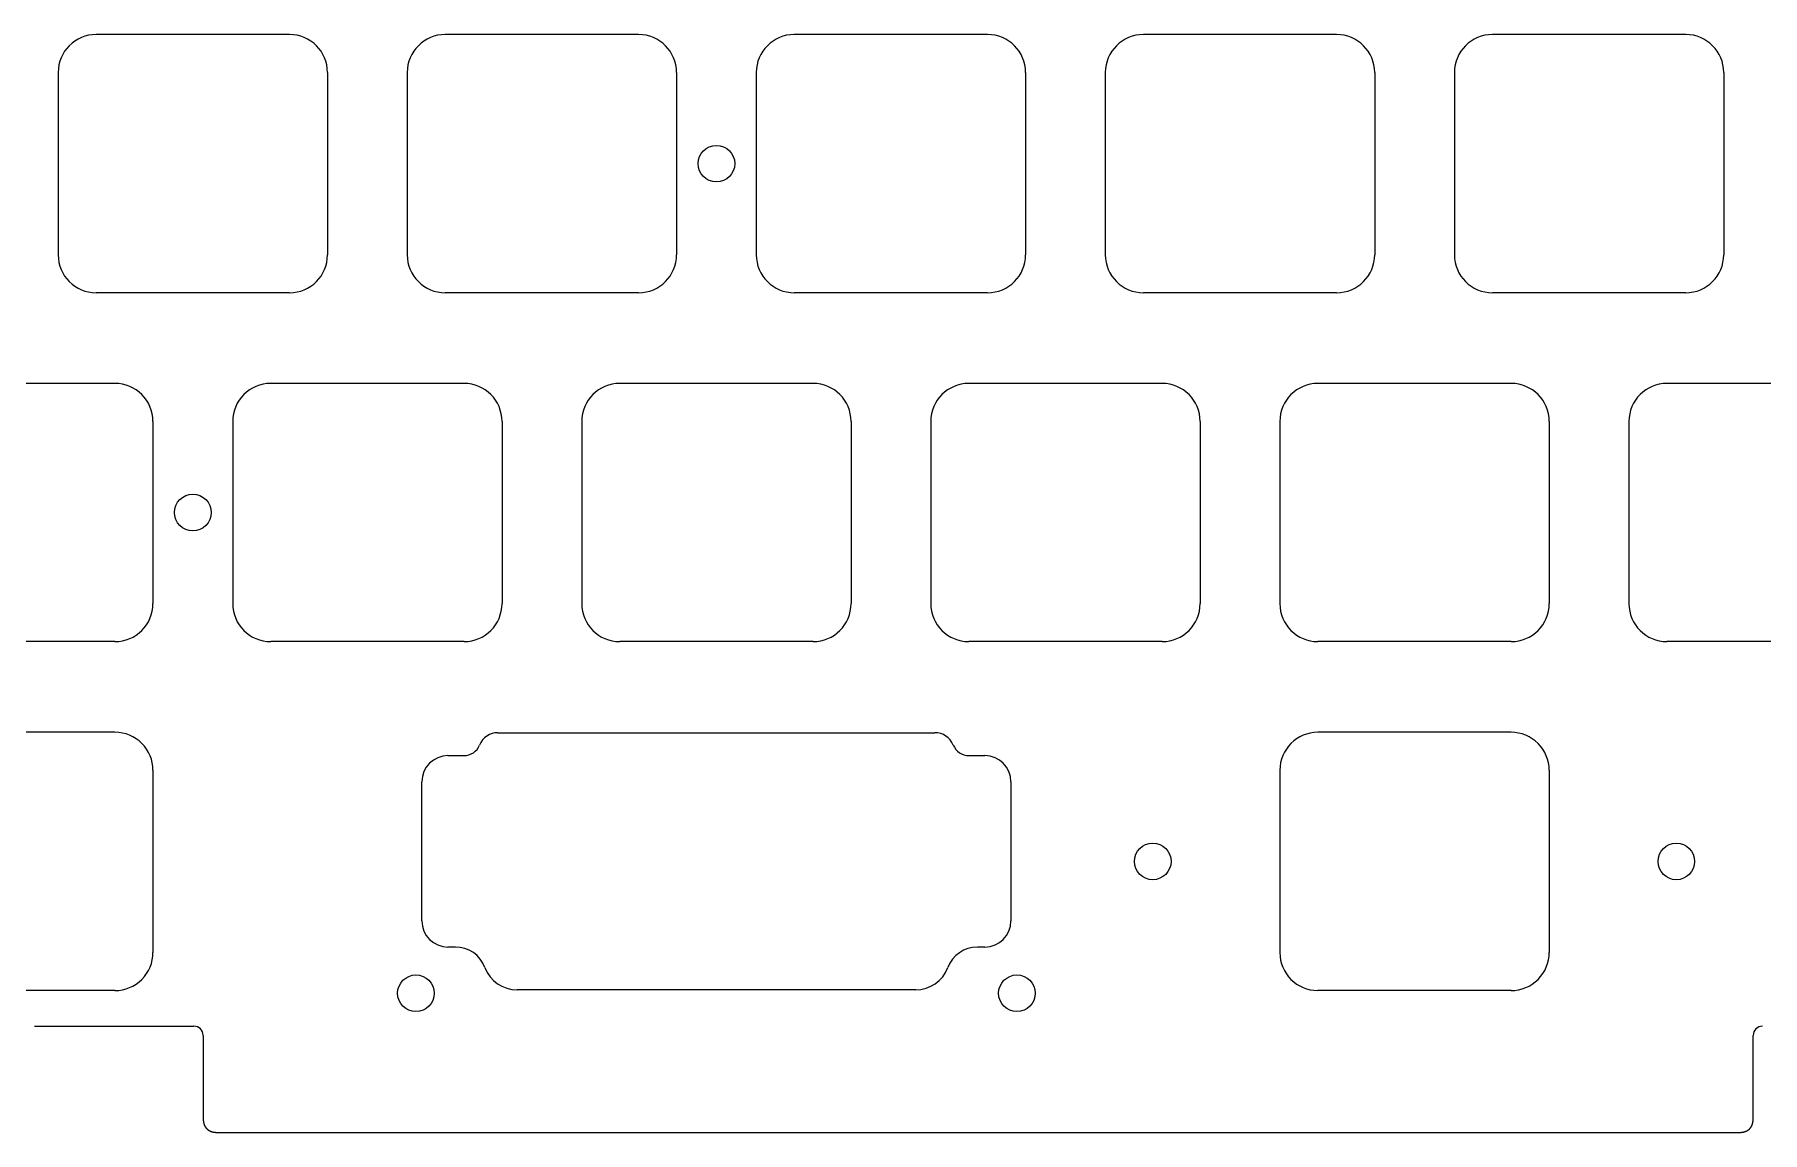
# Model space of a CAD drawing. Header units: millimetres. Extents: x -9 to 276, y -91 to 15.
# Drawn here: x 81.8 to 176.1, y -91 to -31 of the extents above; entities that cross this region are included whole.
import ezdxf

# ---------------------------------------------------------------- set-up
doc = ezdxf.new("R2010")
doc.units = ezdxf.units.MM
doc.layers.add('Edge.Cuts', color=53, linetype='CONTINUOUS', true_color=0xc8a339)

msp = doc.modelspace()

# ---------------------------------------------------------------- linework, layer by layer
at = {"layer": 'Edge.Cuts', "linetype": 'CONTINUOUS'}
for p, q in [((95.7625, -31.05), (85.2125, -31.05)), ((114.8125, -31.05), (104.2625, -31.05)), ((133.8625, -31.05), (123.3125, -31.05)), ((152.9125, -31.05), (142.3625, -31.05)), ((171.9625, -31.05), (161.4125, -31.05)), ((83.1375, -33.125), (83.1375, -43.075)), ((97.8375, -33.125), (97.8375, -43.075)), ((102.1875, -33.125), (102.1875, -43.075)), ((116.8875, -33.125), (116.8875, -43.075)), ((121.2375, -33.125), (121.2375, -43.075)), ((135.9375, -33.125), (135.9375, -43.075)), ((140.2875, -33.125), (140.2875, -43.075)), ((154.9875, -33.125), (154.9875, -43.075)), ((159.3375, -33.125), (159.3375, -43.075)), ((174.0375, -33.125), (174.0375, -43.075)), ((95.7625, -45.15), (85.2125, -45.15)), ((114.8125, -45.15), (104.2625, -45.15)), ((133.8625, -45.15), (123.3125, -45.15)), ((152.9125, -45.15), (142.3625, -45.15)), ((171.9625, -45.15), (161.4125, -45.15)), ((86.2375, -50.1), (75.6875, -50.1)), ((105.2875, -50.1), (94.7375, -50.1)), ((124.3375, -50.1), (113.7875, -50.1)), ((143.3875, -50.1), (132.8375, -50.1)), ((162.4375, -50.1), (151.8875, -50.1)), ((181.4875, -50.1), (170.9375, -50.1)), ((88.3125, -52.175), (88.3125, -62.125)), ((92.6625, -52.175), (92.6625, -62.125)), ((107.3625, -52.175), (107.3625, -62.125)), ((111.7125, -52.175), (111.7125, -62.125)), ((126.4125, -52.175), (126.4125, -62.125)), ((130.7625, -52.175), (130.7625, -62.125)), ((145.4625, -52.175), (145.4625, -62.125)), ((149.8125, -52.175), (149.8125, -62.125)), ((164.5125, -52.175), (164.5125, -62.125)), ((168.8625, -52.175), (168.8625, -62.125)), ((86.2375, -64.2), (75.6875, -64.2)), ((105.2875, -64.2), (94.7375, -64.2)), ((124.3375, -64.2), (113.7875, -64.2)), ((143.3875, -64.2), (132.8375, -64.2)), ((162.4375, -64.2), (151.8875, -64.2)), ((181.4875, -64.2), (170.9375, -64.2)), ((81.849147, -85.199997), (90.550147, -85.199997)), ((91.050147, -85.699997), (91.050147, -90.199997)), ((175.649852, -90.199997), (175.649852, -85.699997)), ((91.050147, -90.199997), (91.050157, -90.205644)), ((91.050157, -90.205644), (91.050187, -90.211271)), ((91.050187, -90.211271), (91.050237, -90.216858)), ((91.050237, -90.216858), (91.050306, -90.222425)), ((91.050306, -90.222425), (91.050396, -90.227953)), ((91.050396, -90.227953), (91.050504, -90.233461)), ((91.050504, -90.233461), (91.050633, -90.23893)), ((91.050633, -90.23893), (91.05078, -90.24438)), ((91.05078, -90.24438), (91.050947, -90.249791)), ((91.050947, -90.249791), (91.051133, -90.255183)), ((91.051133, -90.255183), (91.051338, -90.260537)), ((91.051338, -90.260537), (91.051562, -90.265871)), ((91.051562, -90.265871), (91.051804, -90.271168)), ((91.051804, -90.271168), (91.052066, -90.276445)), ((91.052066, -90.276445), (91.052346, -90.281686)), ((91.052346, -90.281686), (91.052645, -90.286907)), ((91.052645, -90.286907), (91.052962, -90.292092)), ((91.052962, -90.292092), (91.053298, -90.297257)), ((91.053298, -90.297257), (91.053651, -90.302386)), ((91.053651, -90.302386), (91.054023, -90.307497)), ((91.054023, -90.307497), (91.054413, -90.312571)), ((91.054413, -90.312571), (91.054821, -90.317627)), ((91.054821, -90.317627), (91.055247, -90.322647)), ((91.055247, -90.322647), (91.055691, -90.327648)), ((91.055691, -90.327648), (91.056152, -90.332615)), ((91.056152, -90.332615), (91.056632, -90.337563)), ((91.056632, -90.337563), (91.057128, -90.342476)), ((91.057128, -90.342476), (91.057642, -90.347371)), ((91.057642, -90.347371), (91.058173, -90.352231)), ((91.058173, -90.352231), (91.058722, -90.357074)), ((91.058722, -90.357074), (91.059288, -90.361882)), ((91.059288, -90.361882), (91.059871, -90.366672)), ((91.059871, -90.366672), (91.06047, -90.371429)), ((91.06047, -90.371429), (91.061088, -90.376168)), ((91.061088, -90.376168), (91.061721, -90.380874)), ((91.061721, -90.380874), (91.062372, -90.385562)), ((91.062372, -90.385562), (91.063039, -90.390217)), ((91.063039, -90.390217), (91.063723, -90.394854)), ((91.063723, -90.394854), (91.064423, -90.399459)), ((91.064423, -90.399459), (91.065141, -90.404047)), ((91.065141, -90.404047), (91.065873, -90.408602)), ((91.065873, -90.408602), (91.066624, -90.41314)), ((91.066624, -90.41314), (91.067389, -90.417646)), ((91.067389, -90.417646), (91.068171, -90.422135)), ((91.068171, -90.422135), (91.068969, -90.426593)), ((91.068969, -90.426593), (91.069784, -90.431034)), ((91.069784, -90.431034), (91.070613, -90.435443)), ((91.070613, -90.435443), (91.07146, -90.439836)), ((91.07146, -90.439836), (91.072321, -90.444198)), ((91.072321, -90.444198), (91.073199, -90.448543)), ((91.073199, -90.448543), (91.074091, -90.452858)), ((91.074091, -90.452858), (91.075001, -90.457156)), ((91.075001, -90.457156), (91.075924, -90.461425)), ((91.075924, -90.461425), (91.076864, -90.465676)), ((91.076864, -90.465676), (91.077819, -90.469898)), ((91.077819, -90.469898), (91.07879, -90.474104)), ((91.07879, -90.474104), (91.079775, -90.478281)), ((91.079775, -90.478281), (91.080777, -90.482441)), ((91.080777, -90.482441), (91.081792, -90.486572)), ((91.081792, -90.486572), (91.082824, -90.490687)), ((91.082824, -90.490687), (91.083869, -90.494773)), ((91.083869, -90.494773), (91.084931, -90.498844)), ((91.084931, -90.498844), (91.086007, -90.502886)), ((91.086007, -90.502886), (91.087098, -90.506912)), ((91.087098, -90.506912), (91.088203, -90.510911)), ((91.088203, -90.510911), (91.089325, -90.514893)), ((91.089325, -90.514893), (91.090459, -90.518848)), ((91.090459, -90.518848), (91.09161, -90.522788)), ((91.09161, -90.522788), (91.092773, -90.5267)), ((91.092773, -90.5267), (91.093953, -90.530596)), ((175.604724, -90.53488), (175.607094, -90.527139)), ((175.607094, -90.527139), (175.609405, -90.519313)), ((175.609405, -90.519313), (175.611658, -90.511402)), ((175.611658, -90.511402), (175.613853, -90.503405)), ((175.613853, -90.503405), (175.615988, -90.495321)), ((175.615988, -90.495321), (175.618064, -90.487148)), ((175.618064, -90.487148), (175.620079, -90.478887)), ((175.620079, -90.478887), (175.622034, -90.470536)), ((175.622034, -90.470536), (175.623928, -90.462094)), ((175.623928, -90.462094), (175.625761, -90.45356)), ((175.625761, -90.45356), (175.627531, -90.444934)), ((175.627531, -90.444934), (175.629239, -90.436214)), ((175.629239, -90.436214), (175.630884, -90.427399)), ((175.630884, -90.427399), (175.632465, -90.418489)), ((175.632465, -90.418489), (175.633982, -90.409482)), ((175.633982, -90.409482), (175.635434, -90.400377)), ((175.635434, -90.400377), (175.63682, -90.391174)), ((175.63682, -90.391174), (175.638141, -90.381872)), ((175.638141, -90.381872), (175.639395, -90.372469)), ((175.639395, -90.372469), (175.640581, -90.362964)), ((175.640581, -90.362964), (175.6417, -90.353356)), ((175.6417, -90.353356), (175.64275, -90.343645)), ((175.64275, -90.343645), (175.643731, -90.33383)), ((175.643731, -90.33383), (175.644642, -90.323908)), ((175.644642, -90.323908), (175.645482, -90.31388)), ((175.645482, -90.31388), (175.646251, -90.303744)), ((175.646251, -90.303744), (175.646948, -90.293499)), ((175.646948, -90.293499), (175.647571, -90.283144)), ((175.647571, -90.283144), (175.648122, -90.272678)), ((175.648122, -90.272678), (175.648598, -90.2621)), ((175.648598, -90.2621), (175.648998, -90.251408)), ((175.648998, -90.251408), (175.649323, -90.240603)), ((175.649323, -90.240603), (175.649571, -90.229682)), ((175.649571, -90.229682), (175.649742, -90.218644)), ((175.649742, -90.218644), (175.649834, -90.207489)), ((175.649834, -90.207489), (175.649852, -90.199997)), ((91.093953, -90.530596), (91.095146, -90.534466)), ((91.095146, -90.534466), (91.096354, -90.53832)), ((91.096354, -90.53832), (91.097576, -90.542148)), ((91.097576, -90.542148), (91.098813, -90.54596)), ((91.098813, -90.54596), (91.100064, -90.549746)), ((91.100064, -90.549746), (91.10133, -90.553517)), ((91.10133, -90.553517), (91.102608, -90.557262)), ((91.102608, -90.557262), (91.103903, -90.560992)), ((91.103903, -90.560992), (91.10521, -90.564696)), ((91.10521, -90.564696), (91.106532, -90.568385)), ((91.106532, -90.568385), (91.107867, -90.572049)), ((91.107867, -90.572049), (91.109218, -90.575698)), ((91.109218, -90.575698), (91.110581, -90.579322)), ((91.110581, -90.579322), (91.111959, -90.582931)), ((91.111959, -90.582931), (91.11335, -90.586516)), ((91.11335, -90.586516), (91.114757, -90.590085)), ((91.114757, -90.590085), (91.116175, -90.593631)), ((91.116175, -90.593631), (91.117609, -90.597162)), ((91.117609, -90.597162), (91.119055, -90.600669)), ((91.119055, -90.600669), (91.120516, -90.604161)), ((91.120516, -90.604161), (91.12199, -90.60763)), ((91.12199, -90.60763), (91.123479, -90.611084)), ((91.123479, -90.611084), (91.124979, -90.614515)), ((91.124979, -90.614515), (91.126496, -90.617931)), ((91.126496, -90.617931), (91.128024, -90.621324)), ((91.128024, -90.621324), (91.129567, -90.624703)), ((91.129567, -90.624703), (91.131122, -90.62806)), ((91.131122, -90.62806), (91.132692, -90.631401)), ((91.132692, -90.631401), (91.134274, -90.634721)), ((91.134274, -90.634721), (91.135871, -90.638026)), ((91.135871, -90.638026), (91.13748, -90.64131)), ((91.13748, -90.64131), (91.139104, -90.644578)), ((91.139104, -90.644578), (91.14074, -90.647826)), ((91.14074, -90.647826), (91.142391, -90.651059)), ((91.142391, -90.651059), (91.144054, -90.654271)), ((91.144054, -90.654271), (91.145732, -90.657468)), ((91.145732, -90.657468), (91.147421, -90.660645)), ((91.147421, -90.660645), (91.149125, -90.663807)), ((91.149125, -90.663807), (91.150842, -90.666949)), ((91.150842, -90.666949), (91.152573, -90.670076)), ((91.152573, -90.670076), (91.154315, -90.673183)), ((91.154315, -90.673183), (91.156073, -90.676276)), ((91.156073, -90.676276), (91.157842, -90.679349)), ((91.157842, -90.679349), (91.159626, -90.682408)), ((91.159626, -90.682408), (91.161422, -90.685447)), ((91.161422, -90.685447), (91.163233, -90.688472)), ((91.163233, -90.688472), (91.165056, -90.691477)), ((91.165056, -90.691477), (91.166893, -90.694469)), ((91.166893, -90.694469), (91.168742, -90.697441)), ((91.168742, -90.697441), (91.170606, -90.700399)), ((91.170606, -90.700399), (91.172482, -90.703339)), ((91.172482, -90.703339), (91.174372, -90.706264)), ((91.174372, -90.706264), (91.176274, -90.709171)), ((91.176274, -90.709171), (91.178191, -90.712063)), ((91.178191, -90.712063), (91.18012, -90.714938)), ((91.18012, -90.714938), (91.182064, -90.717798)), ((91.182064, -90.717798), (91.184019, -90.720641)), ((91.184019, -90.720641), (91.185989, -90.723469)), ((91.185989, -90.723469), (91.187972, -90.72628)), ((91.187972, -90.72628), (91.189968, -90.729076)), ((91.189968, -90.729076), (91.191977, -90.731856)), ((91.191977, -90.731856), (91.194001, -90.734621)), ((91.194001, -90.734621), (91.196037, -90.737369)), ((91.196037, -90.737369), (91.198087, -90.740103)), ((91.198087, -90.740103), (91.200149, -90.74282)), ((91.200149, -90.74282), (91.202226, -90.745523)), ((91.202226, -90.745523), (91.204316, -90.74821)), ((91.204316, -90.74821), (91.20642, -90.750882)), ((91.20642, -90.750882), (91.208536, -90.753538)), ((91.208536, -90.753538), (91.210667, -90.75618)), ((91.210667, -90.75618), (91.212811, -90.758806)), ((91.212811, -90.758806), (91.214969, -90.761418)), ((91.214969, -90.761418), (91.217139, -90.764014)), ((91.217139, -90.764014), (91.219324, -90.766596)), ((91.219324, -90.766596), (91.221522, -90.769163)), ((91.221522, -90.769163), (91.223735, -90.771715)), ((91.223735, -90.771715), (91.22596, -90.774252)), ((91.22596, -90.774252), (91.2282, -90.776774)), ((91.2282, -90.776774), (91.230453, -90.779282)), ((91.230453, -90.779282), (91.23272, -90.781775)), ((91.23272, -90.781775), (91.235001, -90.784254)), ((91.235001, -90.784254), (91.237295, -90.786718)), ((91.237295, -90.786718), (91.239604, -90.789168)), ((91.239604, -90.789168), (91.241926, -90.791604)), ((91.241926, -90.791604), (91.244263, -90.794025)), ((91.244263, -90.794025), (91.246613, -90.796431)), ((91.246613, -90.796431), (91.248978, -90.798824)), ((91.248978, -90.798824), (91.251356, -90.801202)), ((91.251356, -90.801202), (91.256156, -90.805917)), ((91.256156, -90.805917), (91.261012, -90.810574)), ((91.261012, -90.810574), (91.265926, -90.815176)), ((91.265926, -90.815176), (91.270897, -90.819722)), ((91.270897, -90.819722), (91.275926, -90.824213)), ((91.275926, -90.824213), (91.281013, -90.828649)), ((91.281013, -90.828649), (91.286159, -90.833029)), ((91.286159, -90.833029), (91.291364, -90.837355)), ((91.291364, -90.837355), (91.296629, -90.841627)), ((91.296629, -90.841627), (91.301955, -90.845844)), ((91.301955, -90.845844), (91.30734, -90.850007)), ((91.30734, -90.850007), (91.312787, -90.854116)), ((91.312787, -90.854116), (91.318296, -90.858172)), ((91.318296, -90.858172), (91.323866, -90.862174)), ((91.323866, -90.862174), (91.3295, -90.866122)), ((91.3295, -90.866122), (91.335196, -90.870017)), ((91.335196, -90.870017), (91.340956, -90.873858)), ((91.340956, -90.873858), (91.346781, -90.877647)), ((91.346781, -90.877647), (91.352671, -90.881382)), ((91.352671, -90.881382), (91.358626, -90.885063)), ((91.358626, -90.885063), (91.364647, -90.888692)), ((91.364647, -90.888692), (91.370735, -90.892267)), ((91.370735, -90.892267), (91.376891, -90.895789)), ((91.376891, -90.895789), (91.383115, -90.899258)), ((91.383115, -90.899258), (91.389407, -90.902674)), ((91.389407, -90.902674), (91.395769, -90.906036)), ((91.395769, -90.906036), (91.402201, -90.909344)), ((91.402201, -90.909344), (91.408704, -90.912599)), ((91.408704, -90.912599), (91.415279, -90.915801)), ((91.415279, -90.915801), (91.421926, -90.918948)), ((91.421926, -90.918948), (91.428646, -90.922042)), ((91.428646, -90.922042), (91.435439, -90.925081)), ((91.435439, -90.925081), (91.442308, -90.928066)), ((91.442308, -90.928066), (91.449251, -90.930996)), ((91.449251, -90.930996), (91.456271, -90.933871)), ((91.456271, -90.933871), (91.463367, -90.936692)), ((91.463367, -90.936692), (91.470541, -90.939457)), ((91.470541, -90.939457), (91.477794, -90.942166)), ((91.477794, -90.942166), (91.485126, -90.94482)), ((91.485126, -90.94482), (91.492538, -90.947417)), ((91.492538, -90.947417), (91.500031, -90.949958)), ((91.500031, -90.949958), (91.507606, -90.952442)), ((91.507606, -90.952442), (91.515264, -90.954869)), ((91.515264, -90.954869), (91.523005, -90.957239)), ((91.523005, -90.957239), (91.530831, -90.95955)), ((91.530831, -90.95955), (91.538742, -90.961803)), ((91.538742, -90.961803), (91.546739, -90.963998)), ((91.546739, -90.963998), (91.554823, -90.966133)), ((91.554823, -90.966133), (91.562996, -90.968209)), ((91.562996, -90.968209), (91.571257, -90.970224)), ((91.571257, -90.970224), (91.579608, -90.972179)), ((91.579608, -90.972179), (91.58805, -90.974073)), ((91.58805, -90.974073), (91.596584, -90.975906)), ((91.596584, -90.975906), (91.60521, -90.977676)), ((91.60521, -90.977676), (91.61393, -90.979384)), ((91.61393, -90.979384), (91.622745, -90.981029)), ((91.622745, -90.981029), (91.631655, -90.98261)), ((91.631655, -90.98261), (91.640662, -90.984127)), ((91.640662, -90.984127), (91.649767, -90.985579)), ((91.649767, -90.985579), (91.65897, -90.986965)), ((91.65897, -90.986965), (91.668272, -90.988286)), ((91.668272, -90.988286), (91.677675, -90.98954)), ((91.677675, -90.98954), (91.68718, -90.990726)), ((91.68718, -90.990726), (91.696788, -90.991845)), ((91.696788, -90.991845), (91.706499, -90.992895)), ((91.706499, -90.992895), (91.716314, -90.993876)), ((91.716314, -90.993876), (91.726236, -90.994787)), ((91.726236, -90.994787), (91.736264, -90.995627)), ((91.736264, -90.995627), (91.7464, -90.996396)), ((91.7464, -90.996396), (91.756645, -90.997093)), ((91.756645, -90.997093), (91.767, -90.997716)), ((91.767, -90.997716), (91.777466, -90.998267)), ((91.777466, -90.998267), (91.788044, -90.998743)), ((91.788044, -90.998743), (91.798736, -90.999143)), ((91.798736, -90.999143), (91.809541, -90.999468)), ((91.809541, -90.999468), (91.820462, -90.999716)), ((91.820462, -90.999716), (91.8315, -90.999887)), ((91.8315, -90.999887), (91.842655, -90.999979)), ((91.842655, -90.999979), (91.850147, -90.999997)), ((91.850147, -90.999997), (174.849852, -90.999997)), ((174.849852, -90.999997), (174.855499, -90.999987)), ((174.855499, -90.999987), (174.861126, -90.999957)), ((174.861126, -90.999957), (174.866713, -90.999907)), ((174.866713, -90.999907), (174.87228, -90.999838)), ((174.87228, -90.999838), (174.877808, -90.999748)), ((174.877808, -90.999748), (174.883316, -90.99964)), ((174.883316, -90.99964), (174.888785, -90.999511)), ((174.888785, -90.999511), (174.894235, -90.999364)), ((174.894235, -90.999364), (174.899646, -90.999197)), ((174.899646, -90.999197), (174.905038, -90.999011)), ((174.905038, -90.999011), (174.910392, -90.998806)), ((174.910392, -90.998806), (174.915726, -90.998582)), ((174.915726, -90.998582), (174.921023, -90.99834)), ((174.921023, -90.99834), (174.9263, -90.998078)), ((174.9263, -90.998078), (174.931541, -90.997798)), ((174.931541, -90.997798), (174.936762, -90.997499)), ((174.936762, -90.997499), (174.941947, -90.997182)), ((174.941947, -90.997182), (174.947112, -90.996846)), ((174.947112, -90.996846), (174.952241, -90.996493)), ((174.952241, -90.996493), (174.957352, -90.996121)), ((174.957352, -90.996121), (174.962426, -90.995731)), ((174.962426, -90.995731), (174.967482, -90.995323)), ((174.967482, -90.995323), (174.972502, -90.994897)), ((174.972502, -90.994897), (174.977503, -90.994453)), ((174.977503, -90.994453), (174.98247, -90.993992)), ((174.98247, -90.993992), (174.987418, -90.993512)), ((174.987418, -90.993512), (174.992331, -90.993016)), ((174.992331, -90.993016), (174.997226, -90.992502)), ((174.997226, -90.992502), (175.002086, -90.991971)), ((175.002086, -90.991971), (175.006929, -90.991422)), ((175.006929, -90.991422), (175.011737, -90.990856)), ((175.011737, -90.990856), (175.016527, -90.990273)), ((175.016527, -90.990273), (175.021284, -90.989674)), ((175.021284, -90.989674), (175.026023, -90.989056)), ((175.026023, -90.989056), (175.030729, -90.988423)), ((175.030729, -90.988423), (175.035417, -90.987772)), ((175.035417, -90.987772), (175.040072, -90.987105)), ((175.040072, -90.987105), (175.044709, -90.986421)), ((175.044709, -90.986421), (175.049314, -90.985721)), ((175.049314, -90.985721), (175.053902, -90.985003)), ((175.053902, -90.985003), (175.058457, -90.984271)), ((175.058457, -90.984271), (175.062995, -90.98352)), ((175.062995, -90.98352), (175.067501, -90.982755)), ((175.067501, -90.982755), (175.07199, -90.981973)), ((175.07199, -90.981973), (175.076448, -90.981175)), ((175.076448, -90.981175), (175.080889, -90.98036)), ((175.080889, -90.98036), (175.085298, -90.979531)), ((175.085298, -90.979531), (175.089691, -90.978684)), ((175.089691, -90.978684), (175.094053, -90.977823)), ((175.094053, -90.977823), (175.098398, -90.976945)), ((175.098398, -90.976945), (175.102713, -90.976053)), ((175.102713, -90.976053), (175.107011, -90.975143)), ((175.107011, -90.975143), (175.11128, -90.97422)), ((175.11128, -90.97422), (175.115531, -90.97328)), ((175.115531, -90.97328), (175.119753, -90.972325)), ((175.119753, -90.972325), (175.123959, -90.971354)), ((175.123959, -90.971354), (175.128136, -90.970369)), ((175.128136, -90.970369), (175.132296, -90.969367)), ((175.132296, -90.969367), (175.136427, -90.968352)), ((175.136427, -90.968352), (175.140542, -90.96732)), ((175.140542, -90.96732), (175.144628, -90.966275)), ((175.144628, -90.966275), (175.148699, -90.965213)), ((175.148699, -90.965213), (175.152741, -90.964137)), ((175.152741, -90.964137), (175.156767, -90.963046)), ((175.156767, -90.963046), (175.160766, -90.961941)), ((175.160766, -90.961941), (175.164748, -90.960819)), ((175.164748, -90.960819), (175.168703, -90.959685)), ((175.168703, -90.959685), (175.172643, -90.958534)), ((175.172643, -90.958534), (175.176555, -90.957371)), ((175.176555, -90.957371), (175.180451, -90.956191)), ((175.180451, -90.956191), (175.184321, -90.954998)), ((175.184321, -90.954998), (175.188175, -90.95379)), ((175.188175, -90.95379), (175.192003, -90.952568)), ((175.192003, -90.952568), (175.195815, -90.951331)), ((175.195815, -90.951331), (175.199601, -90.95008)), ((175.199601, -90.95008), (175.203372, -90.948814)), ((175.203372, -90.948814), (175.207117, -90.947536)), ((175.207117, -90.947536), (175.210847, -90.946241)), ((175.210847, -90.946241), (175.214551, -90.944934)), ((175.214551, -90.944934), (175.21824, -90.943612)), ((175.21824, -90.943612), (175.221904, -90.942277)), ((175.221904, -90.942277), (175.225553, -90.940926)), ((175.225553, -90.940926), (175.229177, -90.939563)), ((175.229177, -90.939563), (175.232786, -90.938185)), ((175.232786, -90.938185), (175.236371, -90.936794)), ((175.236371, -90.936794), (175.23994, -90.935387)), ((175.23994, -90.935387), (175.243486, -90.933969)), ((175.243486, -90.933969), (175.247017, -90.932535)), ((175.247017, -90.932535), (175.250524, -90.931089)), ((175.250524, -90.931089), (175.254016, -90.929628)), ((175.254016, -90.929628), (175.257485, -90.928154)), ((175.257485, -90.928154), (175.260939, -90.926665)), ((175.260939, -90.926665), (175.26437, -90.925165)), ((175.26437, -90.925165), (175.267786, -90.923648)), ((175.267786, -90.923648), (175.271179, -90.92212)), ((175.271179, -90.92212), (175.274558, -90.920577)), ((175.274558, -90.920577), (175.277915, -90.919022)), ((175.277915, -90.919022), (175.281256, -90.917452)), ((175.281256, -90.917452), (175.284576, -90.91587)), ((175.284576, -90.91587), (175.287881, -90.914273)), ((175.287881, -90.914273), (175.291165, -90.912664)), ((175.291165, -90.912664), (175.294433, -90.91104)), ((175.294433, -90.91104), (175.297681, -90.909404)), ((175.297681, -90.909404), (175.300914, -90.907753)), ((175.300914, -90.907753), (175.304126, -90.90609)), ((175.304126, -90.90609), (175.307323, -90.904412)), ((175.307323, -90.904412), (175.3105, -90.902723)), ((175.3105, -90.902723), (175.313662, -90.901019)), ((175.313662, -90.901019), (175.316804, -90.899302)), ((175.316804, -90.899302), (175.319931, -90.897571)), ((175.319931, -90.897571), (175.323038, -90.895829)), ((175.323038, -90.895829), (175.326131, -90.894071)), ((175.326131, -90.894071), (175.329204, -90.892302)), ((175.329204, -90.892302), (175.332263, -90.890518)), ((175.332263, -90.890518), (175.335302, -90.888722)), ((175.335302, -90.888722), (175.338327, -90.886911)), ((175.338327, -90.886911), (175.341332, -90.885088)), ((175.341332, -90.885088), (175.344324, -90.883251)), ((175.344324, -90.883251), (175.347296, -90.881402)), ((175.347296, -90.881402), (175.350254, -90.879538)), ((175.350254, -90.879538), (175.353194, -90.877662)), ((175.353194, -90.877662), (175.356119, -90.875772)), ((175.356119, -90.875772), (175.359026, -90.87387)), ((175.359026, -90.87387), (175.361918, -90.871953)), ((175.361918, -90.871953), (175.364793, -90.870024)), ((175.364793, -90.870024), (175.367653, -90.86808)), ((175.367653, -90.86808), (175.370496, -90.866125)), ((175.370496, -90.866125), (175.373324, -90.864155)), ((175.373324, -90.864155), (175.376135, -90.862172)), ((175.376135, -90.862172), (175.378931, -90.860176)), ((175.378931, -90.860176), (175.381711, -90.858167)), ((175.381711, -90.858167), (175.384476, -90.856143)), ((175.384476, -90.856143), (175.387224, -90.854107)), ((175.387224, -90.854107), (175.389958, -90.852057)), ((175.389958, -90.852057), (175.392675, -90.849995)), ((175.392675, -90.849995), (175.395378, -90.847918)), ((175.395378, -90.847918), (175.398065, -90.845828)), ((175.398065, -90.845828), (175.400737, -90.843724)), ((175.400737, -90.843724), (175.403393, -90.841608)), ((175.403393, -90.841608), (175.406035, -90.839477)), ((175.406035, -90.839477), (175.408661, -90.837333)), ((175.408661, -90.837333), (175.411273, -90.835175)), ((175.411273, -90.835175), (175.413869, -90.833005)), ((175.413869, -90.833005), (175.416451, -90.83082)), ((175.416451, -90.83082), (175.419018, -90.828622)), ((175.419018, -90.828622), (175.42157, -90.826409)), ((175.42157, -90.826409), (175.424107, -90.824184)), ((175.424107, -90.824184), (175.426629, -90.821944)), ((175.426629, -90.821944), (175.429137, -90.819691)), ((175.429137, -90.819691), (175.43163, -90.817424)), ((175.43163, -90.817424), (175.434109, -90.815143)), ((175.434109, -90.815143), (175.436573, -90.812849)), ((175.436573, -90.812849), (175.439023, -90.81054)), ((175.439023, -90.81054), (175.441459, -90.808218)), ((175.441459, -90.808218), (175.44388, -90.805881)), ((175.44388, -90.805881), (175.446286, -90.803531)), ((175.446286, -90.803531), (175.448679, -90.801166)), ((175.448679, -90.801166), (175.451057, -90.798788)), ((175.451057, -90.798788), (175.455772, -90.793988)), ((175.455772, -90.793988), (175.460429, -90.789132)), ((175.460429, -90.789132), (175.465031, -90.784218)), ((175.465031, -90.784218), (175.469577, -90.779247)), ((175.469577, -90.779247), (175.474068, -90.774218)), ((175.474068, -90.774218), (175.478504, -90.769131)), ((175.478504, -90.769131), (175.482884, -90.763985)), ((175.482884, -90.763985), (175.48721, -90.75878)), ((175.48721, -90.75878), (175.491482, -90.753515)), ((175.491482, -90.753515), (175.495699, -90.748189)), ((175.495699, -90.748189), (175.499862, -90.742804)), ((175.499862, -90.742804), (175.503971, -90.737357)), ((175.503971, -90.737357), (175.508027, -90.731848)), ((175.508027, -90.731848), (175.512029, -90.726278)), ((175.512029, -90.726278), (175.515977, -90.720644)), ((175.515977, -90.720644), (175.519872, -90.714948)), ((175.519872, -90.714948), (175.523713, -90.709188)), ((175.523713, -90.709188), (175.527502, -90.703363)), ((175.527502, -90.703363), (175.531237, -90.697473)), ((175.531237, -90.697473), (175.534918, -90.691518)), ((175.534918, -90.691518), (175.538547, -90.685497)), ((175.538547, -90.685497), (175.542122, -90.679409)), ((175.542122, -90.679409), (175.545644, -90.673253)), ((175.545644, -90.673253), (175.549113, -90.667029)), ((175.549113, -90.667029), (175.552529, -90.660737)), ((175.552529, -90.660737), (175.555891, -90.654375)), ((175.555891, -90.654375), (175.559199, -90.647943)), ((175.559199, -90.647943), (175.562454, -90.64144)), ((175.562454, -90.64144), (175.565656, -90.634865)), ((175.565656, -90.634865), (175.568803, -90.628218)), ((175.568803, -90.628218), (175.571897, -90.621498)), ((175.571897, -90.621498), (175.574936, -90.614705)), ((175.574936, -90.614705), (175.577921, -90.607836)), ((175.577921, -90.607836), (175.580851, -90.600893)), ((175.580851, -90.600893), (175.583726, -90.593873)), ((175.583726, -90.593873), (175.586547, -90.586777)), ((175.586547, -90.586777), (175.589312, -90.579603)), ((175.589312, -90.579603), (175.592021, -90.57235)), ((175.592021, -90.57235), (175.594675, -90.565018)), ((175.594675, -90.565018), (175.597272, -90.557606)), ((175.597272, -90.557606), (175.599813, -90.550113)), ((175.599813, -90.550113), (175.602297, -90.542538)), ((175.602297, -90.542538), (175.604724, -90.53488))]:
    msp.add_line(p, q, dxfattribs=at)
at = {"layer": 'Edge.Cuts', "linetype": 'Continuous'}
for p, q in [((86.2375, -69.15), (75.6875, -69.15)), ((107.13468, -69.1724), (130.98992, -69.1724)), ((162.4375, -69.15), (151.8875, -69.15)), ((104.41186, -70.42456), (105.27747, -70.42456)), ((132.84713, -70.42456), (133.71274, -70.42456)), ((88.3125, -71.225), (88.3125, -81.175)), ((149.8125, -71.225), (149.8125, -81.175)), ((164.5125, -71.225), (164.5125, -81.175)), ((102.98686, -79.45044), (102.98686, -71.84956)), ((135.13774, -71.84956), (135.13774, -79.45044)), ((104.8159, -80.87544), (104.41186, -80.87544)), ((133.71274, -80.87544), (133.3087, -80.87544)), ((86.2375, -83.25), (75.6875, -83.25)), ((129.9378, -83.21191), (108.1868, -83.21191)), ((162.4375, -83.25), (151.8875, -83.25))]:
    msp.add_line(p, q, dxfattribs=at)
at = {"layer": 'Edge.Cuts'}
for centre in [(119.0625, -38.1), (90.4875, -57.15), (142.875, -76.2), (171.45, -76.2), (102.6625, -83.4), (135.4625, -83.4)]:
    msp.add_circle(centre, 1, dxfattribs=at)
for centre, radius, start, end in [((85.2125, -33.125), 2.075, 90, 180), ((95.7625, -33.125), 2.075, 0, 90), ((104.2625, -33.125), 2.075, 90, 180), ((114.8125, -33.125), 2.075, 0, 90), ((123.3125, -33.125), 2.075, 90, 180), ((133.8625, -33.125), 2.075, 0, 90), ((142.3625, -33.125), 2.075, 90, 180), ((152.9125, -33.125), 2.075, 0, 90), ((161.4125, -33.125), 2.075, 90, 180), ((171.9625, -33.125), 2.075, 0, 90), ((85.2125, -43.075), 2.075, -180, -90), ((95.7625, -43.075), 2.075, -90, 0), ((104.2625, -43.075), 2.075, -180, -90), ((114.8125, -43.075), 2.075, -90, 0), ((123.3125, -43.075), 2.075, -180, -90), ((133.8625, -43.075), 2.075, -90, 0), ((142.3625, -43.075), 2.075, -180, -90), ((152.9125, -43.075), 2.075, -90, 0), ((161.4125, -43.075), 2.075, -180, -90), ((171.9625, -43.075), 2.075, -90, 0), ((86.2375, -52.175), 2.075, 0, 90), ((94.7375, -52.175), 2.075, 90, 180), ((105.2875, -52.175), 2.075, 0, 90), ((113.7875, -52.175), 2.075, 90, 180), ((124.3375, -52.175), 2.075, 0, 90), ((132.8375, -52.175), 2.075, 90, 180), ((143.3875, -52.175), 2.075, 0, 90), ((151.8875, -52.175), 2.075, 90, 180), ((162.4375, -52.175), 2.075, 0, 90), ((170.9375, -52.175), 2.075, 90, 180), ((86.2375, -62.125), 2.075, -90, 0), ((94.7375, -62.125), 2.075, -180, -90), ((105.2875, -62.125), 2.075, -90, 0), ((113.7875, -62.125), 2.075, -180, -90), ((124.3375, -62.125), 2.075, -90, 0), ((132.8375, -62.125), 2.075, -180, -90), ((143.3875, -62.125), 2.075, -90, 0), ((151.8875, -62.125), 2.075, -180, -90), ((162.4375, -62.125), 2.075, -90, 0), ((170.9375, -62.125), 2.075, -180, -90), ((86.237525, -71.225), 2.075, 0, 90.00069031), ((107.134686, -70.247389), 1.074989, 90.00031979, 157.97636435), ((130.9899, -70.2474), 1.075, 22.02389934, 89.99893403), ((151.887525, -71.225), 2.075025, 90.00069031, 180), ((162.437525, -71.225), 2.075, 0, 90.00069031), ((104.411861, -71.849561), 1.425001, 90.00004021, 179.99995979), ((105.277473, -69.496153), 0.928407, 269.99981486, 337.97740026), ((132.847, -69.4963), 0.92826, 202.01712759, 270.0080241), ((133.71274, -71.84956), 1.425, 0, 90), ((104.411861, -79.450439), 1.425001, 180.00004021, 269.99995979), ((133.7127, -79.4504), 1.42504, 270.00160826, 359.99839174), ((104.81591, -82.600372), 1.724932, 20.54603836, 90.00033216), ((133.30875, -82.60044), 1.724999, 90.00166075, 159.45274057), ((86.237525, -81.175), 2.074975, 269.99930969, 0), ((108.186814, -81.336949), 1.874961, 200.5461953, 269.99957218), ((129.93788, -81.33706), 1.874847, 269.99755518, 339.45579401), ((151.887525, -81.175), 2.075, 180, 269.99930969), ((162.437525, -81.175), 2.074975, 269.99930969, 0), ((90.550179, -85.699985), 0.499988, -0.00137519, 90.00366702), ((176.149779, -85.699985), 0.499927, -270.00836538, -179.9986247)]:
    msp.add_arc(centre, radius, start, end, dxfattribs=at)

doc.saveas('drawing.dxf')
